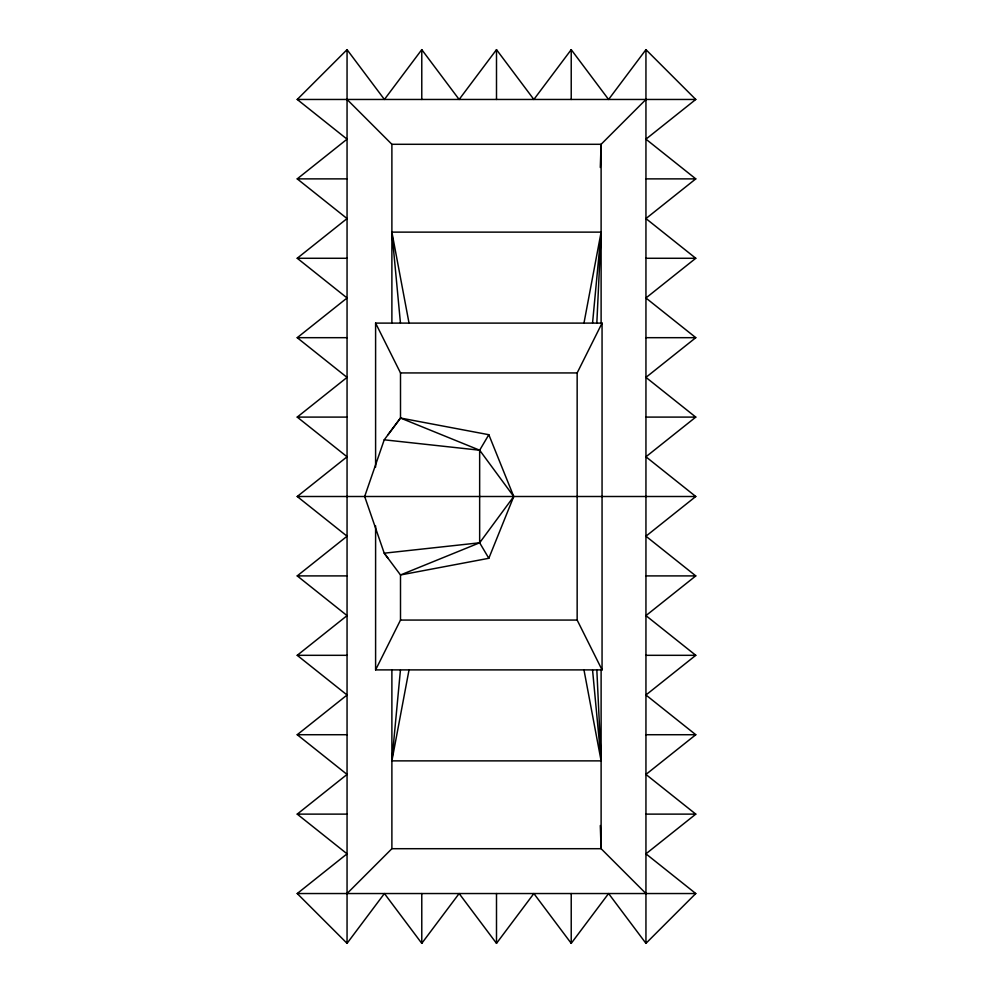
<?xml version="1.0" encoding="UTF-8"?>
<svg xmlns="http://www.w3.org/2000/svg" width="993" height="993" viewBox="0 0 993 993"><rect width="100%" height="100%" fill="white"/><g stroke="black" fill="none" stroke-linecap="round" stroke-linejoin="round"><path stroke-width="1.49" d="M600.293 167.469L601.113 144.295L645.946 99.461M596.818 323.346L601.113 232.126L391.887 232.126L400.427 322.812M596.818 669.654L601.113 760.874L391.887 760.874L400.427 670.188M592.573 322.812L601.113 232.126L583.934 323.284M391.887 760.874L409.066 669.716M375.602 323.11L400.502 372.934L400.502 418.028L384.229 439.812L364.667 496.5L384.229 553.188L400.502 574.972L400.502 620.066L375.602 669.89L602.056 669.89L602.056 323.11L375.602 323.11L375.602 467.082M400.502 418.028L479.656 450.214L513.741 496.5L479.656 542.786L400.502 574.972L488.829 558.289L513.741 496.5L488.829 434.711L400.502 418.028L388.052 434.711M602.056 669.89L577.156 620.066L577.156 372.934L602.056 323.11M488.829 558.289L479.656 542.786L479.656 450.214L488.829 434.711M421.777 49.65L384.415 99.461L347.054 49.65L297.23 99.461L347.054 139.169L297.23 178.877L347.054 218.572L297.23 258.279L347.054 297.987L297.23 337.682L347.054 377.39L297.23 417.097L347.054 456.792L297.23 496.5L347.054 536.208L297.23 575.903L347.054 615.61L297.23 655.318L347.054 695.013L297.23 734.721L347.054 774.428L297.23 814.123L347.054 853.831L297.23 893.539L347.054 943.35L384.415 893.539L421.777 943.35L459.138 893.539L496.5 943.35L533.862 893.539L571.223 943.35L608.585 893.539L645.946 943.35L695.77 893.539L645.946 853.831L695.77 814.123L645.946 774.428L695.77 734.721L645.946 695.013L695.77 655.318L645.946 615.61L695.77 575.903L645.946 536.208L695.77 496.5L645.946 456.792L695.77 417.097L645.946 377.39L695.77 337.682L645.946 297.987L695.77 258.279L645.946 218.572L695.77 178.877L645.946 139.169L695.77 99.461L645.946 49.65L608.585 99.461L571.223 49.65L533.862 99.461L496.5 49.65L459.138 99.461L421.777 49.65L421.777 99.461M347.054 893.539L391.887 848.705L601.113 848.705L645.946 893.539M479.656 542.786L384.229 553.188L388.052 558.289M297.23 99.461L695.77 99.461M347.054 99.461L391.887 144.295L601.113 144.295L601.113 322.725M297.23 178.877L347.054 178.877M645.946 178.877L695.77 178.877M297.23 258.279L347.054 258.279M645.946 258.279L695.77 258.279M297.23 337.682L347.054 337.682M645.946 337.682L695.77 337.682M400.502 372.934L577.156 372.934M297.23 417.097L347.054 417.097M645.946 417.097L695.77 417.097M297.23 496.5L695.77 496.5M297.23 575.903L347.054 575.903M645.946 575.903L695.77 575.903M400.502 620.066L577.156 620.066M297.23 655.318L347.054 655.318M645.946 655.318L695.77 655.318M297.23 734.721L347.054 734.721M645.946 734.721L695.77 734.721M297.23 814.123L347.054 814.123M645.946 814.123L695.77 814.123M297.23 893.539L695.77 893.539M384.229 439.812L479.656 450.214M583.934 669.716L601.113 760.874L592.573 670.188M391.887 232.126L409.066 323.284M600.293 825.531L601.113 848.705L601.113 670.275M645.946 49.65L645.946 943.35M571.223 49.65L571.223 99.461M571.223 893.539L571.223 943.35M496.5 49.65L496.5 99.461M496.5 893.539L496.5 943.35M421.777 893.539L421.777 943.35M391.887 144.295L391.887 323.346M391.887 669.654L391.887 848.705M375.602 525.918L375.602 669.89M347.054 49.65L347.054 943.35"/></g></svg>
